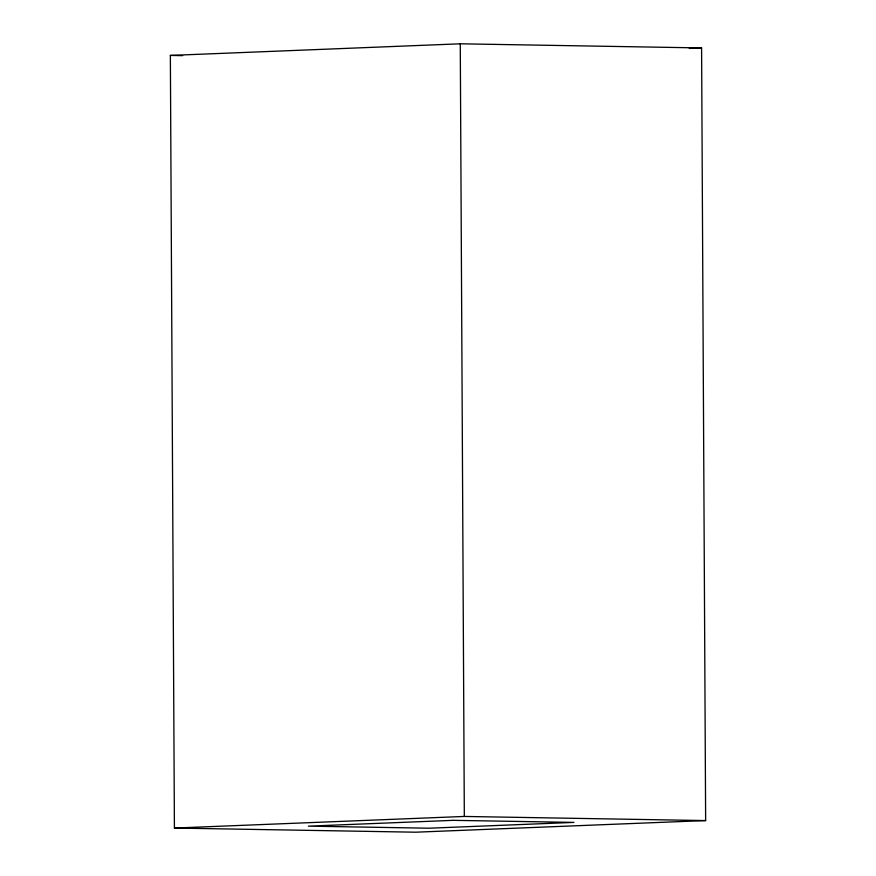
<?xml version="1.0" encoding="UTF-8"?>
<svg xmlns="http://www.w3.org/2000/svg" width="876" height="876" viewBox="0 0 876 876"><rect width="100%" height="100%" fill="white"/><g stroke="black" fill="none" stroke-linecap="round" stroke-linejoin="round"><path stroke-width="1.31" d="M170.36 55.429L460.272 43.8L701.588 47.939L705.64 820.571L415.728 832.2L174.412 828.061L170.36 55.429L182.635 55.637M689.281 48.432L701.588 47.939M174.412 828.061L464.324 816.443L705.64 820.571M460.272 43.8L464.324 816.443M453.286 820.341L308.33 826.145L428.988 828.214L573.944 822.4L453.286 820.341"/></g></svg>
